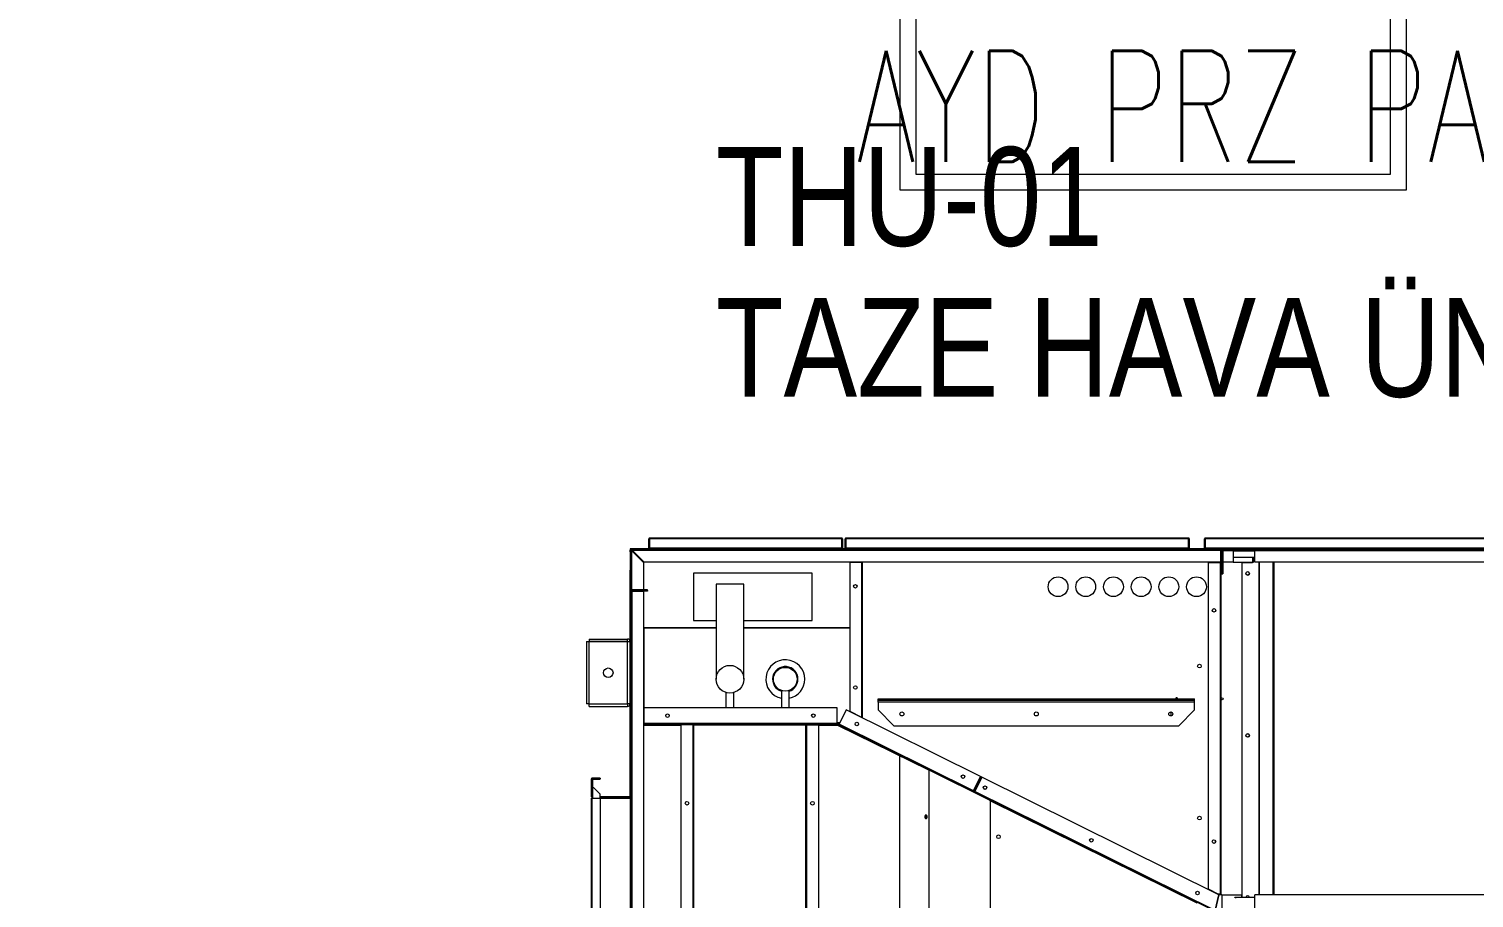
# Model space of a CAD drawing. Extents: x -9058 to 11890, y 0 to 4205.
# Drawn here: x 8292.9 to 8475.6, y 3634.3 to 3744.2 of the extents above; entities that cross this region are included whole.
import ezdxf

# ---------------------------------------------------------------- set-up
doc = ezdxf.new("R2010")
doc.units = 0
doc.header["$MEASUREMENT"] = 0
doc.layers.get('0').update_dxf_attribs({"color": 9, "lineweight": 9})
for name, color, linetype, lineweight in [('E-AYDINLATMA VE PRİZ PANOSU', 7, 'Continuous', 30), ('M-TEFRIS2-015', 129, 'Continuous', 9), ('T-CIHAZ', 101, 'Continuous', 9)]:
    doc.layers.add(name, color=color, linetype=linetype, lineweight=lineweight)
doc.styles.add('E-YAZI', font='txttw.shx')
doc.styles.add('LUCIDASANS', font='arial.ttf', dxfattribs={"width": 0.8})

# ---------------------------------------------------------------- blocks, each defined once
blk = doc.blocks.new('DGDG')
for p, q in [((1049.9, -2.5), (1049.9, 1699.5)), ((1033, 50.9), (1033, 1646.1)), ((1048, 50.9), (1048, 1646.1)), ((1048.8, 1646.1), (1048.8, 50.9)), ((594.2, 957.1), (594.2, 316)), ((594.6, 316), (594.6, 956.5)), ((672.5, 277.1), (672.5, 955.4)), ((708.8, 955.4), (708.8, 259.3)), ((708.8, 955.4), (708.8, 259.3)), ((812, 220.1), (812, 955.5)), ((827, 220.1), (827, 955.5)), ((827.8, 955.5), (827.8, 220)), ((827.8, 220), (827.8, 955.5)), ((969.8, 220), (969.8, 955.5)), ((969.8, 955.5), (969.8, 220)), ((970.6, 220.1), (970.6, 955.5)), ((985.6, 955.5), (985.6, 220.1)), ((1088, 312.8), (1088, 911)), ((1098, 911), (1098, 312.8)), ((1098.8, 911), (1098.8, 312.8)), ((260.3, 454.9), (260.3, 434.9)), ((284.1, 439.1), (284.1, 438.3)), ((301.9, 434.9), (301.9, 454.9)), ((310.3, 454.9), (305.6, 434.9)), ((305.7, 434.9), (310.4, 454.9)), ((310.4, 454.9), (614.2, 304.2)), ((310.7, 455.6), (614.6, 304.9)), ((593.9, 315.4), (333.2, 444.7)), ((594.2, 316), (333.5, 445.3)), ((-260.3, 434.9), (260.3, 434.9)), ((236, 434.9), (236, 14.3)), ((236.1, 14.3), (236.1, 434.9)), ((236.9, 434.9), (236.9, 14.3)), ((254.4, 434.9), (254.4, 14.3)), ((255.1, 14.3), (255.1, 434.9)), ((260.3, 438.3), (284.1, 438.3)), ((276.2, 438.3), (276.2, 15)), ((276.2, 438.3), (276.2, 14.8)), ((276.9, 434.9), (276.9, 438.3)), ((301.9, 434.9), (276.9, 434.9)), ((301.9, 434.9), (305.6, 434.9)), ((303, 434.9), (303, 434)), ((303, 434), (303.8, 434)), ((303, 15), (303, 434)), ((303.8, 434.9), (303.8, 434)), ((303.8, 15), (303.8, 434)), ((303.8, 434), (306.4, 434)), ((305.7, 434.9), (605.4, 286.3)), ((306.4, 434), (318.8, 427.8)), ((318.8, 427.8), (318.8, 15)), ((310.3, 366.1), (310.3, 369.3)), ((594.1, 315.3), (591, 316.9)), ((594.3, 315.8), (594.1, 315.9)), ((594.3, 315.8), (594.1, 315.3)), ((594.1, 315.3), (672.4, 276.4)), ((594.2, 316), (594.2, 316.4)), ((594.2, 316.4), (594.2, 316.4)), ((594.2, 316.4), (594.2, 316.4)), ((594.2, 316.4), (594.2, 316.4)), ((594.2, 316), (594.2, 316.4)), ((594.2, 316), (594.6, 316)), ((594.2, 316), (594.2, 316)), ((594.2, 316), (594.2, 316)), ((594.2, 316), (594.4, 315.9)), ((594.2, 316), (594.4, 315.9)), ((594.4, 315.9), (594.8, 315.9)), ((594.6, 316), (594.8, 315.9)), ((594.8, 315.9), (671.9, 277.6)), ((1088, 312.8), (1048.8, 312.8)), ((1048.8, 312), (1088.2, 312)), ((1048.8, 311.2), (1088.2, 311.2)), ((1049.1, -1.6), (1049.1, 311.2)), ((1049.1, 311.2), (1049.1, -1.7)), ((1049.9, -1.6), (1049.9, 311.2)), ((1050.1, 311.2), (1050.1, 193.7)), ((1098, 312.8), (1088, 312.8)), ((1088.2, 307.2), (1088.2, 312.8)), ((1097.2, 312.8), (1097.2, 299.2)), ((1098, 312.8), (1098, 299.2)), ((1098.8, 312.8), (1098, 312.8)), ((1098.8, 311.2), (1098, 311.2)), ((1098.8, 311.2), (1098.8, 288.2)), ((602.8, 301.2), (599.9, 301.2)), ((605.4, 286.3), (614.2, 304.2)), ((614.2, 304.2), (605.4, 286.3)), ((615, 303.8), (606.1, 285.9)), ((615.7, 303.5), (606.8, 285.6)), ((606.8, 285.6), (615.7, 303.5)), ((614.2, 304.2), (615, 303.8)), ((615.7, 303.5), (615, 303.8)), ((615.7, 303.5), (785.7, 219.1)), ((616, 304.2), (786.1, 219.9)), ((1088.2, 307.2), (1096.2, 299.2)), ((1097.2, 299.2), (1096.2, 299.2)), ((1098, 299.2), (1097.2, 299.2)), ((1097.2, 299.2), (1097.2, 289.2)), ((1098, 299.2), (1098, 289.2)), ((606.1, 285.9), (605.4, 286.3)), ((606.1, 285.9), (606.8, 285.6)), ((606.8, 285.6), (776.8, 201.2)), ((671.9, 277.1), (671.9, 277.4)), ((671.9, 277.1), (672.5, 277.1)), ((672.6, 276.8), (671.9, 277.1)), ((672.4, 276.4), (672.8, 277.1)), ((787.3, 219.7), (672.4, 276.4)), ((672.7, 277), (672.5, 277.1)), ((787.7, 220.4), (672.8, 277.1)), ((1088, 287.4), (1088, 288.2)), ((1088, 288.2), (1098, 288.2)), ((1088, 287.4), (1098, 287.4)), ((1088.2, 288.4), (1088.2, 289.2)), ((1088.2, 289.2), (1096.2, 289.2)), ((1096.2, 288.4), (1088.2, 288.4)), ((1096.2, 289.2), (1096.2, 288.4)), ((1096.2, 289.2), (1097.2, 289.2)), ((1096.2, 288.4), (1097.2, 288.4)), ((1098, 289.2), (1097.2, 289.2)), ((1097.2, 288.4), (1097.2, 289.2)), ((1098, 289.2), (1098, 288.2)), ((1098, 287.4), (1098, 288.2)), ((1098.8, 288.2), (1098, 288.2)), ((695.4, 265), (786.3, 220)), ((708.8, 259.3), (706.6, 260.4)), ((708.8, 259.3), (708.8, 259.3)), ((708.8, 259.3), (787.7, 220.4)), ((708.8, 259.3), (708.8, 259.3)), ((356.4, 221.3), (336.4, 201.3)), ((716.4, 221.3), (356.4, 221.3)), ((736.4, 201.3), (716.4, 221.3)), ((786.1, 219.9), (787.4, 219.2)), ((786.6, 220), (786.6, 219.9)), ((786.6, 219.9), (786.9, 219.9)), ((787.3, 219.7), (787.7, 220.4)), ((787.4, 219.9), (787.8, 219.9)), ((787.7, 220.4), (812, 220.4)), ((787.8, 219.6), (787.8, 220.4)), ((812, 220.4), (787.8, 220.4)), ((812, 219.6), (787.8, 219.6)), ((812, 220.1), (827, 220.1)), ((812, 220), (812, 219.2)), ((827, 220), (812, 220)), ((827, 220), (827, 220.1)), ((827, 220), (827.8, 220)), ((827, 219.2), (827, 220)), ((827, 220), (827, 220)), ((828.8, 219.6), (827.7, 219.6)), ((969.8, 220), (827.8, 220)), ((828.8, 220), (828.8, 219.2)), ((830.3, 219.2), (830.3, 220)), ((848.8, 219.6), (830.3, 219.6)), ((848.8, 220), (848.8, 219.2)), ((858.8, 219.2), (858.8, 220)), ((918.8, 219.6), (858.8, 219.6)), ((918.8, 220), (918.8, 219.2)), ((928.8, 219.2), (928.8, 220)), ((967.3, 219.6), (928.8, 219.6)), ((967.3, 220), (967.3, 219.2)), ((968.8, 219.2), (968.8, 220)), ((970, 219.6), (968.8, 219.6)), ((970.6, 220), (969.8, 220)), ((970.6, 220.1), (985.6, 220.1)), ((970.6, 220.1), (970.6, 220)), ((970.6, 219.2), (970.6, 220)), ((970.6, 220), (970.6, 220)), ((970.6, 220), (985.6, 220)), ((1033, 220.4), (985.6, 220.4)), ((985.6, 220.4), (1033, 220.4)), ((985.6, 220), (985.6, 219.2)), ((1033, 219.6), (985.6, 219.6)), ((336.4, 201.3), (336.4, 191.3)), ((366.1, 208.8), (366.1, 203.8)), ((736.4, 191.3), (736.4, 201.3)), ((756.4, 211.4), (756.4, 210.3)), ((756.4, 14.9), (756.4, 210.3)), ((756.4, 210.3), (756.7, 210.3)), ((756.7, 210.3), (757.2, 210.3)), ((757.2, 211), (757.2, 210.3)), ((757.2, 210.3), (757.2, 210.3)), ((757.2, 210.3), (757.2, 210.3)), ((757.3, 14.9), (757.3, 210.3)), ((772.2, 202.8), (757.3, 210.3)), ((771.4, 203.2), (771.4, 203.9)), ((772.2, 97.7), (772.2, 203.5)), ((772.2, 97.6), (772.2, 203.5)), ((772.2, 14.9), (772.2, 202.8)), ((776.8, 201.2), (785.7, 219.1)), ((785, 217.6), (788.4, 217.6)), ((785, 217.6), (788.4, 217.6)), ((785.4, 218.4), (787.4, 218.4)), ((785.7, 219.2), (787.1, 218.5)), ((787.4, 219.2), (787.1, 218.5)), ((787.4, 219.2), (787.4, 218.4)), ((788.4, 219.2), (787.4, 219.2)), ((788.4, 218.4), (787.4, 218.4)), ((788.4, 219.2), (1032.7, 219.2)), ((788.4, 218.4), (788.4, 219.2)), ((788.4, 218.4), (1032.7, 218.4)), ((788.4, 218.4), (788.4, 198.4)), ((1032.7, 219.2), (1032.7, 218.4)), ((1033, 219.2), (1032.7, 219.2)), ((1032.7, 198.4), (1032.7, 218.4)), ((1033, 218.4), (1032.7, 218.4)), ((1033, 217.5), (1032.7, 217.5)), ((336.4, 191.3), (736.4, 191.3)), ((336.4, 191.3), (336.4, 189.3)), ((336.4, 189.3), (336.4, 187.3)), ((336.4, 189.3), (736.4, 189.3)), ((736.4, 187.3), (336.4, 187.3)), ((360.3, 187.1), (360.3, 187.3)), ((736.4, 191.3), (736.4, 189.3)), ((736.4, 189.3), (736.4, 187.3)), ((788.4, 198.4), (1032.7, 198.4)), ((848.8, 198.4), (848.8, 176.6)), ((858.8, 176.6), (858.8, 198.4)), ((918.8, 198.4), (918.8, 179.2)), ((928.8, 179.2), (928.8, 198.4)), ((1032.2, 198.4), (1032.2, 97.7)), ((1032.2, 198.4), (1032.2, 97.6)), ((1050.1, 193.7), (1050.1, 114.7)), ((1050.1, 193.7), (1053.1, 193.7)), ((1053.1, 193.7), (1053.1, 196.7)), ((1101.6, 196.7), (1053.1, 196.7)), ((1053.1, 193.7), (1053.1, 114.7)), ((1102.1, 193.7), (1053.1, 193.7)), ((1101.6, 193.7), (1053.1, 193.7)), ((1101.6, 196.7), (1101.6, 193.7)), ((1102.1, 193.7), (1105.1, 193.7)), ((1102.1, 114.7), (1102.1, 193.7)), ((1105.1, 114.7), (1105.1, 193.7)), ((918.8, 179.2), (918.8, 179.2)), ((906.3, 162.4), (906.3, 42.4)), ((941.3, 42.4), (941.3, 162.4)), ((1053.1, 114.7), (1050.1, 114.7)), ((1050.1, 114.7), (1050.1, 24.7)), ((1053.1, 114.7), (1102.1, 114.7)), ((1053.1, 114.6), (1053.1, 111.6)), ((1101.6, 114.6), (1053.1, 114.6)), ((1101.6, 111.6), (1053.1, 111.6)), ((1101.6, 111.6), (1101.6, 114.6)), ((1105.1, 114.7), (1102.1, 114.7)), ((772.2, 97.7), (772.2, 97.7)), ((772.2, 97.7), (772.2, 97.6)), ((772.2, 97.6), (772.3, 97.6)), ((906.3, 97.6), (772.2, 97.6)), ((772.3, 96.8), (772.3, 97.6)), ((906.3, 97.6), (772.3, 97.6)), ((906.3, 96.8), (772.3, 96.8)), ((1032.2, 97.6), (941.3, 97.6)), ((1032.2, 97.6), (941.3, 97.6)), ((1032.2, 96.8), (941.3, 96.8)), ((1033, 97.7), (1032.2, 97.7)), ((1032.2, 97.6), (1032.2, 97.7)), ((1032.2, 96.8), (1032.2, 97.6)), ((1032.2, 97.6), (1032.2, 97.6)), ((906.3, 88.3), (819.9, 88.3)), ((819.9, 88.3), (819.9, 28.3)), ((969.9, 88.3), (941.3, 88.3)), ((969.9, 28.3), (969.9, 88.3)), ((906.3, 42.4), (941.3, 42.4)), ((1028, 50.1), (1028, 50.9)), ((1028, 50.9), (1048, 50.9)), ((1028, 50.1), (1028, 49.3)), ((1028, 50.1), (1048, 50.1)), ((1028, 49.3), (1048, 49.3)), ((1048, 50.9), (1033, 50.9)), ((1033, 15), (1033, 49.3)), ((1033, 49.3), (1048, 49.3)), ((1048.8, 50.9), (1048, 50.9)), ((1048, 50.9), (1048, 50.1)), ((1048, 49.3), (1048, 50.1)), ((1048, 49.3), (1048, 0)), ((1048, 49.3), (1048.8, 49.3)), ((1048.8, -0.7), (1048.8, 49.3)), ((300.7, 0), (300.7, 29.3)), ((302.2, 29.3), (300.7, 29.3)), ((302.2, 0), (302.2, 29.3)), ((302.2, 29.3), (303, 29.3)), ((302.2, 29.3), (302.2, -0.7)), ((303, 29.3), (303, -0.7)), ((819.9, 28.3), (969.9, 28.3)), ((1050.1, 24.7), (1049.9, 24.7)), ((1050.1, 24.1), (1049.9, 24.1)), ((1050.1, 24.1), (1050.1, 24.7)), ((1050.1, 1.2), (1050.1, 24.1)), ((-260, 14.3), (260, 14.3)), ((-260, 0), (260, 0)), ((260, 14.3), (260, 0)), ((287.5, 8), (260, 8)), ((260, 0), (260, -1.5)), ((287.5, 0), (260, 0)), ((262.2, 14.8), (263.2, 14.8)), ((262.2, 8), (262.2, 14.8)), ((287.5, 14.3), (262.5, 14.3)), ((262.5, 14.3), (262.5, 8)), ((276.2, 15), (263.2, 15)), ((263.2, 14.8), (263.2, 15)), ((263.2, 14.8), (263.2, 15)), ((263.2, 14.8), (263.2, 14.8)), ((276.2, 14.8), (263.2, 14.8)), ((287.5, 0), (287.5, 14.3)), ((287.5, 14.3), (300.6, 14.3)), ((287.5, 0), (300.6, 0)), ((287.5, -1.5), (287.5, 0)), ((300.6, 14.3), (300.6, 0)), ((300.6, 0), (300.6, -1.5)), ((300.7, 0), (302.2, 0)), ((303.8, 15), (303, 15)), ((303, -0.7), (303, 14.3)), ((303, 14.3), (1032.3, 14.3)), ((303, 0.1), (303, 0)), ((303, 0.1), (303, 0.1)), ((318.8, 15), (303.8, 15)), ((303.8, 15), (303.8, 14.3)), ((757.3, 14.9), (756.4, 14.9)), ((756.4, 14.3), (756.4, 14.9)), ((757.2, 14.3), (757.2, 14.9)), ((757.3, 14.9), (772.2, 14.9)), ((1032.3, 14.3), (1047.3, -0.7)), ((1048, 0), (1033, 15)), ((1048, -0.7), (1048, 0)), ((1050.1, 1.2), (1049.9, 1.2)), ((1050.1, 1.2), (1050.1, -0.9)), ((-1050, -2.5), (1049.9, -2.5)), ((323, -2.5), (-322.9, -2.5)), ((-322.9, -3.3), (323, -3.3)), ((-321.9, -15.3), (322, -15.3)), ((-321.9, -16.1), (322, -16.1)), ((260, -1.5), (-260, -1.5)), ((236, -2.3), (-235.9, -2.3)), ((236, -2.3), (236, -1.5)), ((236.1, -1.7), (236, -1.7)), ((236.1, -1.7), (236, -1.7)), ((236.1, -1.5), (236.1, -1.7)), ((236.1, -2.5), (236.1, -1.7)), ((236.1, -1.7), (236.1, -1.7)), ((237.7, -1.7), (237.7, -1.5)), ((237.7, -2.5), (237.7, -1.7)), ((237.7, -1.7), (1049, -1.7)), ((1049.1, -1.7), (237.7, -1.7)), ((237.7, -1.7), (237.7, -1.7)), ((287.5, 0), (260, 0)), ((287.5, -1.5), (260, -1.5)), ((300.6, -1.5), (287.5, -1.5)), ((303, -0.7), (302.2, -0.7)), ((1047.3, -0.7), (303, -0.7)), ((303, -1.5), (303, -0.7)), ((1048, -1.5), (303, -1.5)), ((322, -15.3), (322, -16.1)), ((322, -15.3), (323, -15.3)), ((323, -2.5), (343.8, -2.5)), ((323, -15.3), (323, -3.3)), ((323, -3.3), (323.8, -3.3)), ((323, -3.3), (323, -15.3)), ((323.8, -15.3), (323, -15.3)), ((323.8, -3.3), (323.8, -15.3)), ((343.8, -3.3), (343, -3.3)), ((343, -15.3), (343, -3.3)), ((343, -15.3), (343.8, -15.3)), ((777.2, -2.5), (343.8, -2.5)), ((343.8, -3.3), (343.8, -15.3)), ((343.8, -3.3), (777.2, -3.3)), ((343.8, -15.3), (343.8, -3.3)), ((343.8, -15.3), (344.8, -15.3)), ((344.8, -16.1), (344.8, -15.3)), ((344.8, -15.3), (776.2, -15.3)), ((344.8, -16.1), (776.2, -16.1)), ((776.2, -15.3), (776.2, -16.1)), ((776.2, -15.3), (777.2, -15.3)), ((777.2, -2.5), (782.2, -2.5)), ((777.2, -15.3), (777.2, -3.3)), ((777.2, -3.3), (778, -3.3)), ((777.2, -3.3), (777.2, -15.3)), ((778, -15.3), (777.2, -15.3)), ((778, -3.3), (778, -15.3)), ((782.2, -3.3), (781.4, -3.3)), ((781.4, -15.3), (781.4, -3.3)), ((781.4, -15.3), (782.2, -15.3)), ((1025.4, -2.5), (782.2, -2.5)), ((782.2, -3.3), (782.2, -15.3)), ((782.2, -3.3), (1025.4, -3.3)), ((782.2, -15.3), (782.2, -3.3)), ((782.2, -15.3), (783.2, -15.3)), ((783.2, -15.3), (1024.4, -15.3)), ((783.2, -16.1), (783.2, -15.3)), ((783.2, -16.1), (1024.4, -16.1)), ((1024.4, -15.3), (1025.4, -15.3)), ((1024.4, -15.3), (1024.4, -16.1)), ((1025.4, -2.5), (1049, -2.5)), ((1025.4, -15.3), (1025.4, -3.3)), ((1025.4, -3.3), (1026.2, -3.3)), ((1025.4, -3.3), (1025.4, -15.3)), ((1026.2, -15.3), (1025.4, -15.3)), ((1026.2, -3.3), (1026.2, -15.3)), ((1047.3, -0.7), (1048, -0.7)), ((1048, -0.7), (1048, -1.5)), ((1048, -0.7), (1048.8, -0.7)), ((1049, -1.7), (1049, -2.5)), ((1049, -1.7), (1049.1, -1.7)), ((1049.1, -1.6), (1049.9, -1.6)), ((1049.1, -1.7), (1049.1, -1.6)), ((1050.1, -0.9), (1049.9, -0.9))]:
    blk.add_line(p, q)
at = {"flags": 128}
for points in [[(674.4, 336.3), (674.5, 335.4), (674.8, 334.7), (675.3, 334.2), (675.9, 334), (676.5, 334.2), (677, 334.7), (677.3, 335.4), (677.4, 336.3), (677.3, 337.1), (677, 337.9), (676.5, 338.4), (675.9, 338.5), (675.3, 338.4), (674.8, 337.9), (674.5, 337.1), (674.4, 336.3)], [(675.6, 334.1), (675.9, 334.2), (676.4, 334.7), (676.7, 335.4), (676.8, 336.3), (676.7, 337.1), (676.4, 337.9), (675.9, 338.4), (675.6, 338.5)], [(675.6, 334.1), (675.9, 334.2), (676.4, 334.7), (676.7, 335.4), (676.9, 336.3), (676.7, 337.1), (676.4, 337.9), (675.9, 338.4), (675.6, 338.5)], [(594.1, 315.3), (594.2, 315.3), (594.3, 315.3), (594.4, 315.3), (594.5, 315.4), (594.6, 315.5), (594.7, 315.6), (594.7, 315.7), (594.8, 315.9)], [(594.3, 315.8), (594.3, 315.8), (594.3, 315.8), (594.3, 315.8), (594.3, 315.8), (594.4, 315.8), (594.4, 315.9), (594.4, 315.9), (594.4, 315.9)], [(614.6, 304.9), (614.6, 304.9), (614.6, 304.9), (614.5, 304.8), (614.5, 304.7), (614.4, 304.6), (614.4, 304.5), (614.3, 304.3), (614.2, 304.2)], [(615.7, 303.5), (615.8, 303.6), (615.8, 303.8), (615.9, 303.9), (615.9, 304), (616, 304.1), (616, 304.1), (616, 304.2), (616, 304.2)], [(786.1, 219.9), (786.1, 219.9), (786.1, 219.8), (786, 219.7), (786, 219.7), (785.9, 219.5), (785.9, 219.4), (785.8, 219.3), (785.7, 219.1)]]:
    blk.add_lwpolyline(points, dxfattribs=at)
for centre, radius in [((332.6, 432.7), 2.25), ((311.8, 367.7), 2.25), ((466.9, 366.1), 2.25), ((584.2, 361.6), 2.25), ((330.2, 338), 2.25), ((819.5, 319.2), 2.25), ((978.1, 319.2), 2.25), ((601.3, 299.5), 2.25), ((629.2, 285.6), 2.25), ((269.2, 233.6), 2.25), ((269.2, 233.4), 2.25), ((763.4, 219.1), 2.25), ((366.4, 206.3), 2.5), ((536.4, 206.3), 2.5), ((706.4, 206.3), 2.5), ((818.4, 208.4), 2.25), ((1002.7, 208.4), 2.25), ((301.4, 187.1), 1.25), ((765.2, 172.8), 2.25), ((853.8, 162.4), 15), ((923.8, 162.4), 17.5), ((330.2, 145.8), 2.25), ((1077.6, 154.2), 6), ((311.8, 75.3), 2.25), ((333.9, 45.5), 12.5), ((368.9, 45.5), 12.5), ((403.9, 45.5), 12.5), ((438.9, 45.5), 12.5), ((473.9, 45.5), 12.5), ((508.9, 45.5), 12.5), ((765.2, 44.9), 2.25), ((269.2, 28.6), 2.25)]:
    blk.add_circle(centre, radius)
for centre, radius, start, end in [((285, 439.1), 0.85, 180, 0), ((285, 439.1), 0.05, 180, 0), ((269.2, 438.6), 2.25, 188.949, 350.4177), ((269.2, 438.4), 2.25, 183.8226, 356.1774), ((674.2, 336.5), 2.24, 354.1278, 57.7761), ((674.2, 336), 2.24, 302.2237, 5.8698), ((597, 641.5), 325.6, 269.4943, 269.5715), ((1098, 311.2), 0.8, 0, 90), ((614.2, 304.2), 0.01, 333.62, 63.62), ((614.2, 304.2), 0.81, 333.62, 63.62), ((615.7, 303.5), 0.81, 63.62, 153.62), ((615.7, 303.5), 0.01, 63.62, 153.62), ((1097.2, 289.2), 0.8, 270, 0), ((1098, 288.2), 0.8, 270, 0), ((786.4, 220.4), 0.4, 248.0842, 309.352), ((787.4, 219.2), 0.81, 243.62, 270), ((787.4, 219.2), 0.01, 243.62, 270), ((359, 187.1), 1.25, 170.3284, 0), ((853.8, 162.4), 24.6, 180, 78.2812), ((853.8, 162.4), 24.6, 101.7188, 180), ((1053.1, 193.7), 3.05, 90, 180), ((1053.1, 193.7), 0.05, 90, 180), ((853.8, 162.4), 16, 180, 71.79), ((853.8, 162.4), 16, 108.21, 180), ((1053.1, 114.7), 3.05, 180, 270), ((1053.1, 114.7), 0.05, 180, 270), ((1048, 50.9), 0.01, 270, 0), ((1048, 50.9), 0.81, 270, 0), ((1048, 49.3), 0.81, 0, 90), ((1048, 49.3), 0.01, 0, 90), ((269.2, 28.4), 2.25, 15.2534, 190.0321), ((300.6, 0), 1.51, 270, 0), ((300.6, 0), 0.01, 270, 0), ((303, -0.7), 0.81, 180, 270), ((303, -0.7), 0.01, 180, 270), ((322.9, -15.3), 0.85, 180, 0), ((322.9, -15.3), 0.05, 180, 0), ((343.9, -15.3), 0.85, 180, 0), ((343.9, -15.3), 0.05, 180, 0), ((777.2, -15.3), 0.85, 180, 0), ((777.2, -15.3), 0.05, 180, 0), ((782.3, -15.3), 0.85, 180, 0), ((782.3, -15.3), 0.05, 180, 0), ((1025.4, -15.3), 0.85, 180, 0), ((1025.4, -15.3), 0.05, 180, 0), ((1048, -0.7), 0.81, 270, 0), ((1048, -0.7), 0.01, 270, 0)]:
    blk.add_arc(centre, radius, start, end)
for points, knots in [([(594.2, 316), (594.1, 315.9), (594, 315.7), (594, 315.6), (593.9, 315.4), (593.9, 315.4), (593.9, 315.4)], [0, 0, 0, 0, 0.250054, 0.500033, 0.749997, 1, 1, 1, 1]), ([(708.8, 259.3), (708.8, 259.3), (708.8, 259.3), (708.8, 259.3), (708.8, 259.3), (708.8, 259.3), (708.8, 259.3)], [0, 0, 0, 0, 0.2416, 0.49611, 0.749548, 1, 1, 1, 1]), ([(708.8, 259.3), (708.8, 259.3), (708.8, 259.3), (708.8, 259.3), (708.8, 259.3), (708.8, 259.3), (708.8, 259.3)], [0, 0, 0, 0, 0.244075, 0.511312, 0.760998, 1, 1, 1, 1]), ([(786.6, 219.9), (786.6, 219.9), (786.7, 219.9), (786.8, 220), (786.8, 220)], [0, 0, 0, 0, 0.7812, 1, 1, 1, 1]), ([(787.3, 219.7), (787.3, 219.7), (787.4, 219.8), (787.4, 219.9), (787.6, 220.1), (787.7, 220.3), (787.7, 220.4)], [0, 0, 0, 0, 0.250008, 0.499987, 0.749978, 1, 1, 1, 1]), ([(787.7, 220.4), (787.7, 220.3), (787.7, 220.1), (787.8, 219.8), (787.8, 219.7), (787.8, 219.6), (787.8, 219.6)], [0, 0, 0, 0, 0.228302, 0.485569, 0.742784, 1, 1, 1, 1]), ([(787.7, 220.4), (787.7, 220.4), (787.8, 220.4), (787.8, 220.4), (787.8, 220.4)], [0, 0, 0, 0, 0.4998706, 1, 1, 1, 1]), ([(787.7, 220.4), (787.7, 220.4), (787.7, 220.4), (787.7, 220.4), (787.7, 220.4)], [0, 0, 0, 0, 0.501079, 1, 1, 1, 1]), ([(827.8, 220), (827.8, 220), (827.8, 220), (827.6, 220), (827.3, 220.1), (827.1, 220.1), (827, 220.1)], [0, 0, 0, 0, 0.250015, 0.499954, 0.75004, 1, 1, 1, 1]), ([(827, 219.2), (827.1, 219.2), (827.3, 219.2), (827.6, 219.4), (827.8, 219.7), (827.8, 219.9), (827.8, 220)], [0, 0, 0, 0, 0.249945, 0.500049, 0.749945, 1, 1, 1, 1]), ([(970.6, 220.1), (970.5, 220.1), (970.3, 220.1), (970.1, 220), (969.9, 220), (969.9, 220), (969.8, 220)], [0, 0, 0, 0, 0.249982, 0.499934, 0.749999, 1, 1, 1, 1]), ([(969.8, 220), (969.9, 219.9), (969.9, 219.7), (970.1, 219.4), (970.3, 219.2), (970.5, 219.2), (970.6, 219.2)], [0, 0, 0, 0, 0.250041, 0.500063, 0.750033, 1, 1, 1, 1]), ([(756.7, 210.3), (756.8, 210.3), (756.9, 210.3), (757.1, 210.3), (757.3, 210.3)], [0, 0, 0, 0, 0.500085, 1, 1, 1, 1]), ([(757.2, 210.3), (757.2, 210.3), (757.2, 210.3), (757.2, 210.3), (757.3, 210.3)], [0, 0, 0, 0, 0.505624, 1, 1, 1, 1]), ([(1033, 217.5), (1033, 217.5), (1033, 217.5), (1032.9, 217.6), (1032.8, 217.6), (1032.7, 217.6)], [0, 0, 0, 0, 0.446742, 0.893381, 1, 1, 1, 1]), ([(772.2, 97.6), (772.3, 97.5), (772.3, 97.3), (772.3, 97), (772.3, 96.8), (772.3, 96.8), (772.3, 96.8)], [0, 0, 0, 0, 0.249973, 0.500017, 0.750008, 1, 1, 1, 1]), ([(1032.2, 97.6), (1032.3, 97.6), (1032.5, 97.6), (1032.8, 97.6), (1033, 97.7), (1033, 97.7), (1033, 97.7)], [0, 0, 0, 0, 0.250136, 0.500085, 0.750011, 1, 1, 1, 1]), ([(1032.2, 96.8), (1032.2, 96.8), (1032.2, 96.8), (1032.2, 97), (1032.2, 97.3), (1032.2, 97.5), (1032.2, 97.6)], [0, 0, 0, 0, 0.249985, 0.499987, 0.750034, 1, 1, 1, 1]), ([(1048.8, -0.7), (1048.8, -0.6), (1048.8, -0.5), (1048.6, -0.4), (1048.4, -0.2), (1048.2, -0.1), (1048, 0), (1048, 0)], [0, 0, 0, 0, 0.216159, 0.461932, 0.707779, 0.953518, 1, 1, 1, 1]), ([(323, -2.5), (323, -2.5), (323, -2.5), (323, -2.7), (323, -3), (323, -3.2), (323, -3.3)], [0, 0, 0, 0, 0.250024, 0.500042, 0.750022, 1, 1, 1, 1]), ([(323.8, -3.3), (323.8, -3.2), (323.8, -3), (323.6, -2.7), (323.3, -2.5), (323.1, -2.5), (323, -2.5)], [0, 0, 0, 0, 0.249987, 0.499905, 0.750031, 1, 1, 1, 1]), ([(343.8, -2.5), (343.7, -2.5), (343.5, -2.5), (343.2, -2.7), (343.1, -3), (343, -3.2), (343, -3.3)], [0, 0, 0, 0, 0.250147, 0.500109, 0.75002, 1, 1, 1, 1]), ([(343.8, -3.3), (343.8, -3.2), (343.8, -3), (343.8, -2.7), (343.8, -2.5), (343.8, -2.5), (343.8, -2.5)], [0, 0, 0, 0, 0.249978, 0.499957, 0.749975, 1, 1, 1, 1]), ([(777.2, -2.5), (777.2, -2.5), (777.2, -2.5), (777.2, -2.7), (777.2, -3), (777.2, -3.2), (777.2, -3.3)], [0, 0, 0, 0, 0.250024, 0.500043, 0.750022, 1, 1, 1, 1]), ([(778, -3.3), (778, -3.2), (778, -3), (777.8, -2.7), (777.5, -2.5), (777.3, -2.5), (777.2, -2.5)], [0, 0, 0, 0, 0.249973, 0.500017, 0.750009, 1, 1, 1, 1]), ([(782.2, -2.5), (782.1, -2.5), (781.9, -2.5), (781.6, -2.7), (781.5, -3), (781.4, -3.2), (781.4, -3.3)], [0, 0, 0, 0, 0.250008, 0.500017, 0.749974, 1, 1, 1, 1]), ([(782.2, -3.3), (782.2, -3.2), (782.2, -3), (782.2, -2.7), (782.2, -2.5), (782.2, -2.5), (782.2, -2.5)], [0, 0, 0, 0, 0.249978, 0.499957, 0.749976, 1, 1, 1, 1]), ([(1025.4, -2.5), (1025.4, -2.5), (1025.4, -2.5), (1025.4, -2.7), (1025.4, -3), (1025.4, -3.2), (1025.4, -3.3)], [0, 0, 0, 0, 0.250024, 0.500043, 0.750022, 1, 1, 1, 1]), ([(1026.2, -3.3), (1026.2, -3.2), (1026.2, -3), (1026, -2.7), (1025.7, -2.5), (1025.5, -2.5), (1025.4, -2.5)], [0, 0, 0, 0, 0.25, 0.500035, 0.750018, 1, 1, 1, 1]), ([(1047.3, -0.7), (1047.4, -0.8), (1047.5, -1), (1047.6, -1.3), (1047.8, -1.4), (1048, -1.5), (1048, -1.5), (1048, -1.5)], [0, 0, 0, 0, 0.216139, 0.461981, 0.707789, 0.95362, 1, 1, 1, 1]), ([(1049, -2.5), (1049, -2.5), (1049, -2.5), (1049, -2.3), (1049.1, -2), (1049.1, -1.8), (1049.1, -1.7)], [0, 0, 0, 0, 0.250027, 0.500036, 0.750019, 1, 1, 1, 1]), ([(1049.1, -1.7), (1049.2, -1.7), (1049.4, -1.7), (1049.7, -1.6), (1049.8, -1.6), (1049.9, -1.6), (1049.9, -1.6)], [0, 0, 0, 0, 0.250141, 0.500085, 0.750011, 1, 1, 1, 1])]:
    blk.add_open_spline(points, degree=3, knots=knots)

msp = doc.modelspace()

# ---------------------------------------------------------------- linework, layer by layer
at = {"layer": 'M-TEFRIS2-015'}
msp.add_lwpolyline([(8405.06, 3725.87), (8465.06, 3725.87), (8465.06, 3785.87), (8405.06, 3785.87)], close=True, dxfattribs=at)
msp.add_lwpolyline([(8670.36, 2708.87), (8553.06, 2708.87), (8553.06, 2922.87), (8718.06, 2922.87), (8718.06, 3507.87), (8828.06, 3507.87), (8828.06, 3763.87), (8467.06, 3763.87), (8467.06, 3723.87), (8403.06, 3723.87), (8403.06, 3763.87), (7757.06, 3763.87), (7757.06, 3723.87), (7717.06, 3723.87), (7717.06, 2977.87), (7757.06, 2977.87), (7757.06, 2913.87), (7717.06, 2913.87), (7717.06, 2578.87)], dxfattribs=at)

# ---------------------------------------------------------------- block references
at = {"layer": 'T-CIHAZ', "xscale": 0.1000000000000001, "yscale": 0.1000000000000001, "zscale": 0.1000000000000001, "rotation": 179.9999999999999}
msp.add_blockref('DGDG', (8473.92, 3678.25), dxfattribs=at)

# ---------------------------------------------------------------- texts
at = {"layer": 'E-AYDINLATMA VE PRİZ PANOSU', "color": 4, "style": 'E-YAZI', "width": 0.7}
msp.add_text('AYD PRZ PANOSU', height=14, dxfattribs=at).set_placement((8397.51, 3727.45))
at = {"layer": 'T-CIHAZ', "style": 'LUCIDASANS', "width": 0.8}
for s, p in [('THU-01', (8379.78, 3716.8)), ('TAZE HAVA ÜNİTESİ', (8379.78, 3697.72))]:
    msp.add_text(s, height=12.5, rotation=0, dxfattribs=at).set_placement(p)

doc.saveas('drawing.dxf')
